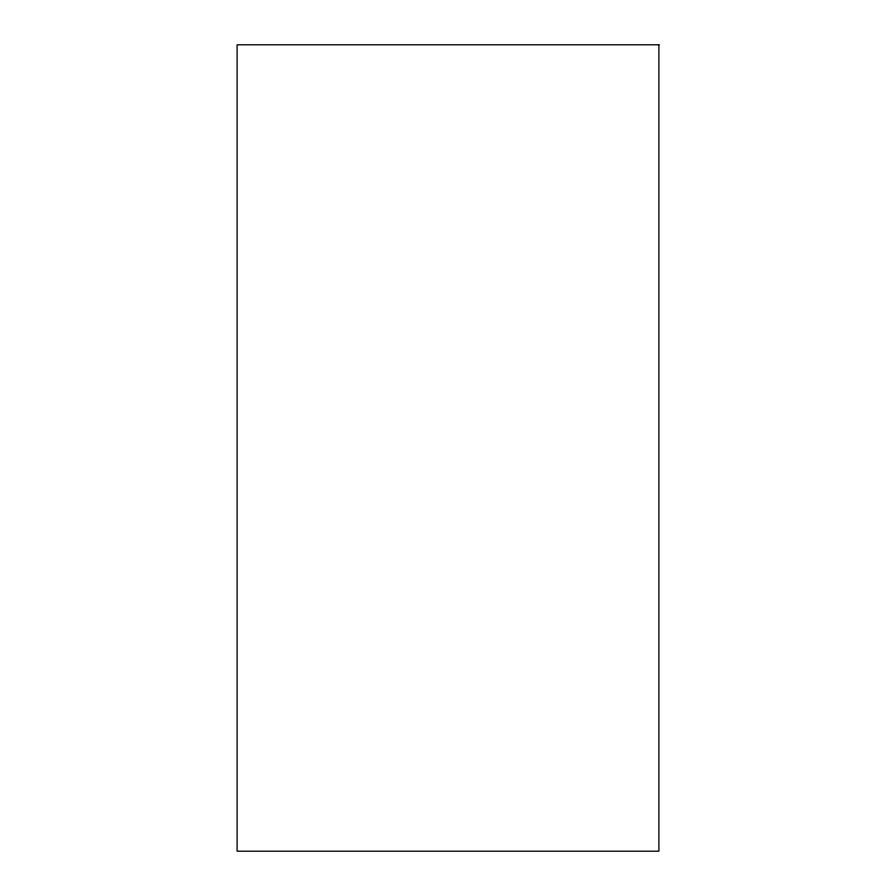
<?xml version="1.0" encoding="UTF-8"?>
<svg xmlns="http://www.w3.org/2000/svg" width="896" height="896" viewBox="0 0 896 896"><rect width="100%" height="100%" fill="white"/><g stroke="black" fill="none" stroke-linecap="round" stroke-linejoin="round"><path stroke-width="1.34" d="M658.907 44.8L237.093 44.8L237.093 851.2L658.907 851.2L658.907 44.8"/></g></svg>
